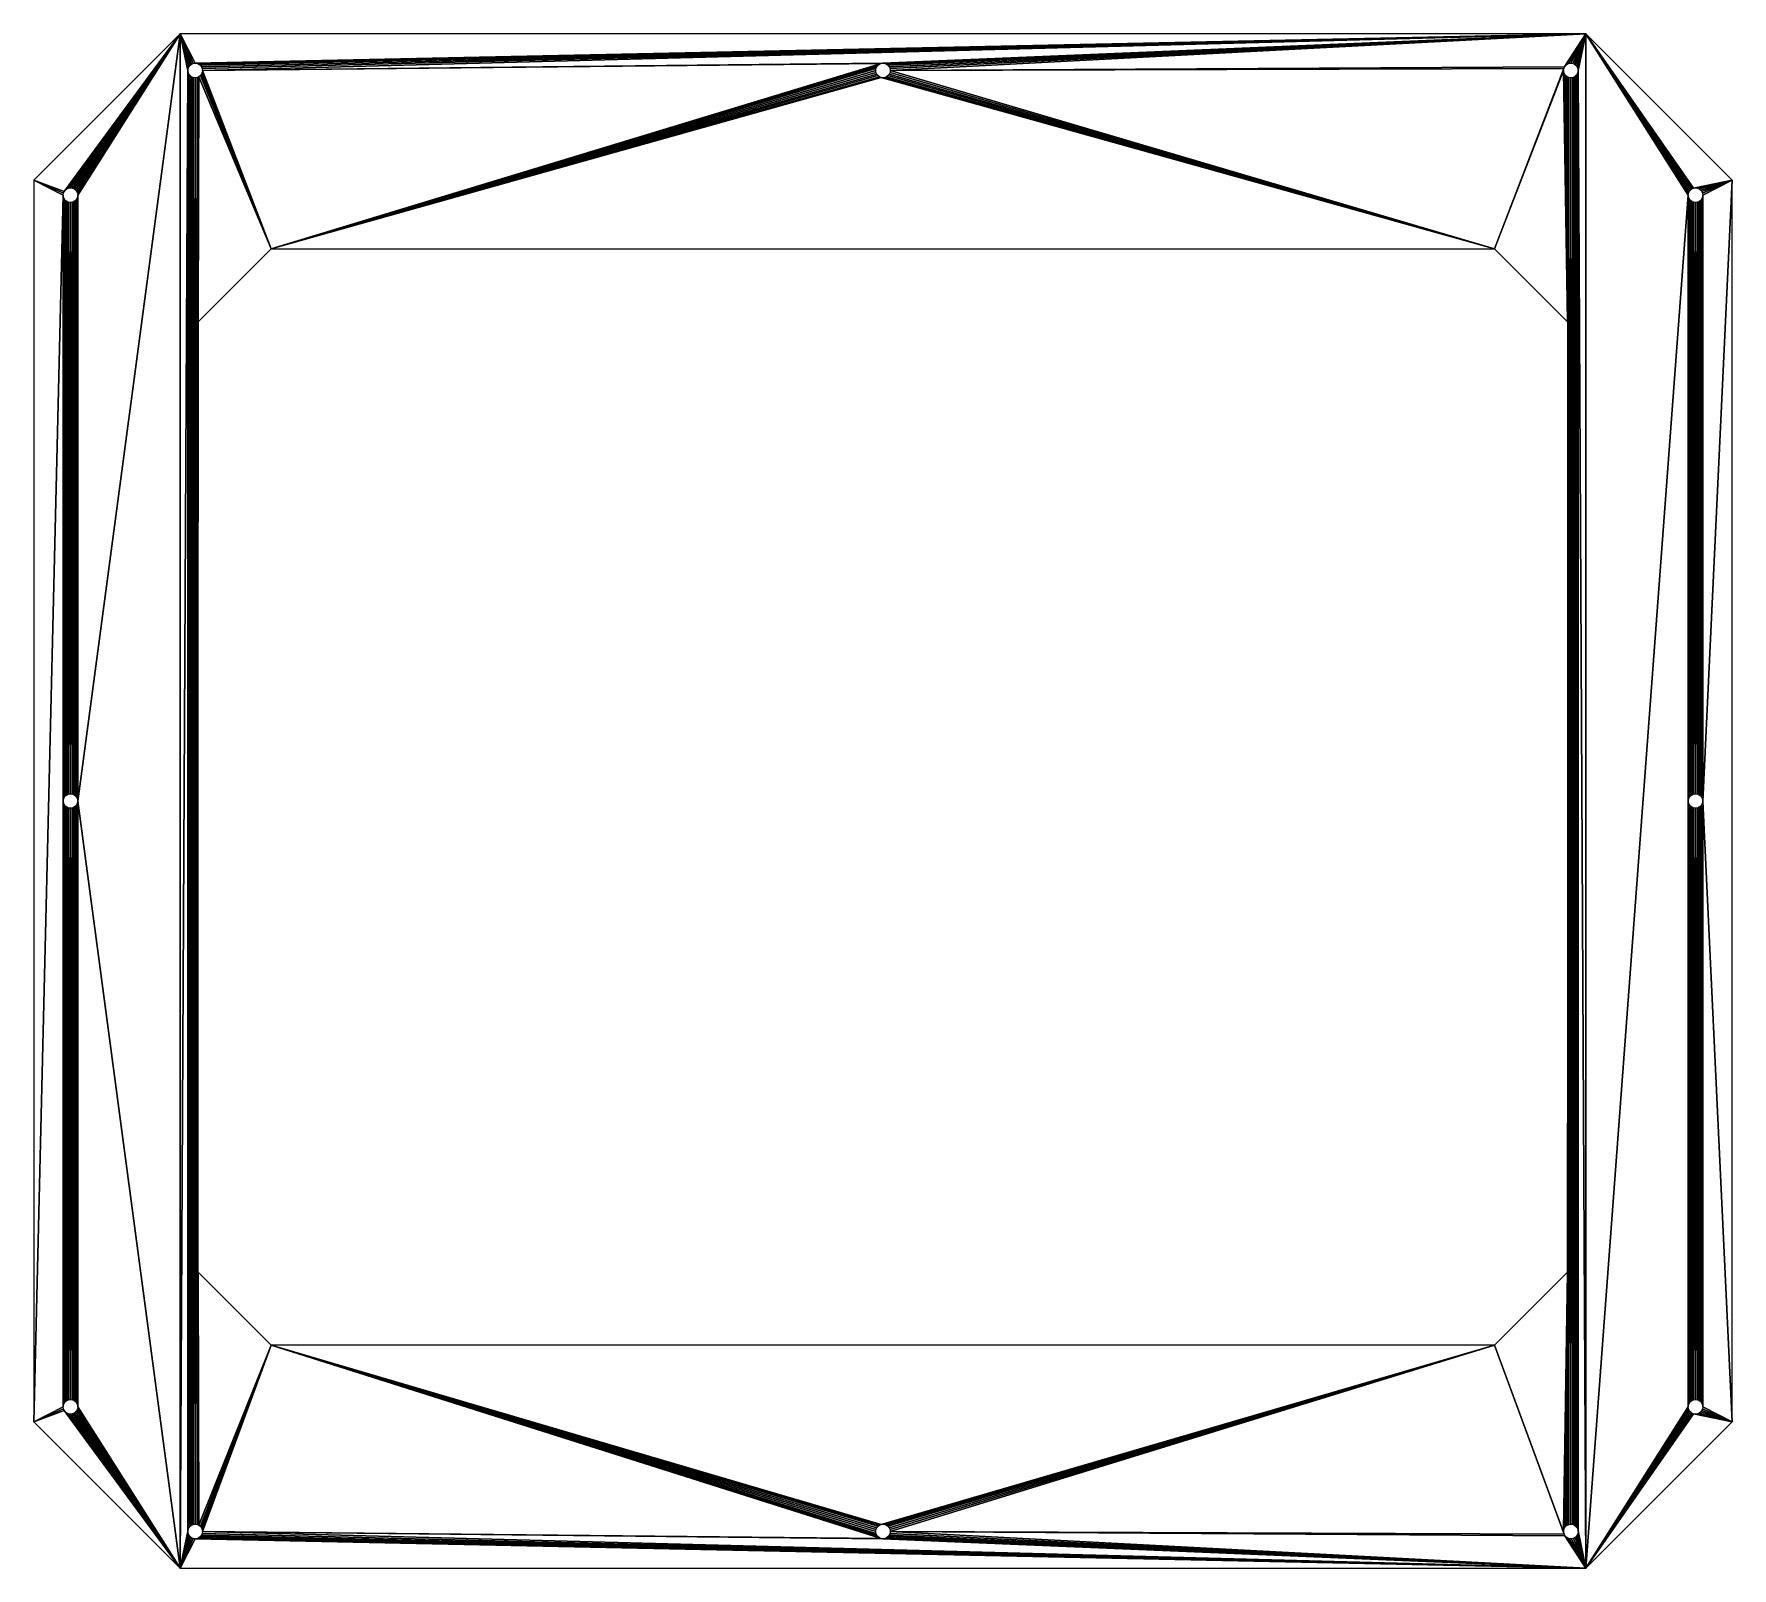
# Model space of a CAD drawing. Header units: metres. Extents: x 222 to 687, y -45 to 375.
import ezdxf

# ---------------------------------------------------------------- set-up
doc = ezdxf.new("R2010")
doc.units = ezdxf.units.M

msp = doc.modelspace()

# ---------------------------------------------------------------- meshes
at = {"layer": 'Layer0'}
mesh = msp.add_polyface(dxfattribs=at)
corners = [(230, 330.54, 355.37), (230, 164.68, 355.37), (230.07, 330.02, 355.37), (230.07, 165.2, 355.37), (230.27, 329.54, 355.37), (230.27, 165.68, 355.37), (230.59, 329.13, 355.37), (230.59, 166.1, 355.37), (231, 328.81, 355.37), (231, 166.41, 355.37), (231.48, 328.61, 355.37), (231.48, 166.61, 355.37), (232, 328.54, 355.37), (232, 166.68, 355.37), (232.52, 328.61, 355.37), (232.52, 166.61, 355.37), (233, 328.81, 355.37), (233, 166.41, 355.37), (233.41, 329.13, 355.37), (233.41, 166.1, 355.37), (233.73, 329.54, 355.37), (233.73, 165.68, 355.37), (233.93, 330.02, 355.37), (233.93, 165.2, 355.37), (234, 330.54, 355.37), (234, 164.68, 355.37), (222, 334.68, 355.37), (230.27, 331.54, 355.37), (262, 374.68, 355.37), (230.07, 331.06, 355.37), (222, -5.32, 355.37), (230.59, 331.95, 355.37), (231, 332.27, 355.37), (231.48, 332.47, 355.37), (232, 332.54, 355.37), (232.52, 332.47, 355.37), (233, 332.27, 355.37), (233.41, 331.95, 355.37), (233.73, 331.54, 355.37), (233.93, 331.06, 355.37), (262, -45.32, 355.37), (264.14, 364.68, 355.37)]
mesh.append_faces([[corners[k] for k in face] for face in [(0, 1, 2), (2, 3, 4), (4, 5, 6), (6, 7, 8), (8, 9, 10), (10, 11, 12), (12, 13, 14), (14, 15, 16), (16, 17, 18), (18, 19, 20), (20, 21, 22), (22, 23, 24), (26, 27, 28), (27, 26, 29), (29, 26, 0)]], dxfattribs={"vtx0": -1, "vtx1": -1})
mesh.append_faces([[corners[k] for k in face] for face in [(28, 24, 25), (25, 40, 28), (28, 40, 41)]], dxfattribs={"vtx0": -1, "vtx1": -1, "vtx2": -1})
mesh.append_faces([[corners[k] for k in face] for face in [(2, 1, 3), (4, 3, 5), (6, 5, 7), (8, 7, 9), (10, 9, 11), (12, 11, 13), (14, 13, 15), (16, 15, 17), (18, 17, 19), (20, 19, 21), (22, 21, 23), (24, 23, 25), (0, 26, 30), (28, 27, 31), (28, 31, 32), (28, 32, 33), (28, 33, 34), (28, 34, 35), (28, 35, 36), (28, 36, 37), (28, 37, 38), (28, 38, 39), (28, 39, 24)]], dxfattribs={"vtx0": -1, "vtx2": -1})
mesh = msp.add_polyface(dxfattribs=at)
corners = [(287, 315.86, 355.37), (452.57, 364.16, 355.37), (452.5, 364.68, 355.37), (452.77, 363.68, 355.37), (453.09, 363.27, 355.37), (453.5, 362.95, 355.37), (453.98, 362.75, 355.37), (621.98, 315.86, 355.37), (454.5, 362.68, 355.37), (264.14, -35.32, 355.37), (264.21, 364.16, 355.37), (264.14, 364.68, 355.37), (264.21, -34.8, 355.37), (264.41, 363.68, 355.37), (264.41, -34.32, 355.37), (264.73, 363.27, 355.37), (264.73, -33.9, 355.37), (265.14, 362.95, 355.37), (265.14, -33.59, 355.37), (265.62, 362.75, 355.37), (265.62, -33.39, 355.37), (266.14, 362.68, 355.37), (266.14, -33.32, 355.37), (266.66, 362.75, 355.37), (266.66, -33.39, 355.37), (267, 295.86, 355.37), (267.14, 362.95, 355.37), (267.56, 363.27, 355.37), (267.87, 363.68, 355.37), (268.07, 364.16, 355.37), (268.14, 364.68, 355.37), (262, 374.68, 355.37), (264.21, 365.2, 355.37), (264.41, 365.68, 355.37), (264.73, 366.1, 355.37), (265.14, 366.41, 355.37), (265.62, 366.61, 355.37), (266.14, 366.68, 355.37), (647, 374.68, 355.37), (266.66, 366.61, 355.37), (267.14, 366.41, 355.37), (267.56, 366.1, 355.37), (267.87, 365.68, 355.37), (268.07, 365.2, 355.37), (454.5, 366.68, 355.37), (453.98, 366.61, 355.37), (453.5, 366.41, 355.37), (453.09, 366.1, 355.37), (452.77, 365.68, 355.37), (452.57, 365.2, 355.37)]
mesh.append_faces([[corners[k] for k in face] for face in [(1, 0, 3), (3, 0, 4), (4, 0, 5), (5, 0, 6), (6, 7, 8), (10, 12, 13), (13, 14, 15), (15, 16, 17), (17, 18, 19), (19, 20, 21), (21, 22, 23), (23, 25, 26), (26, 0, 27), (27, 0, 28), (28, 0, 29), (29, 0, 30), (31, 37, 38), (44, 30, 45), (45, 0, 46), (46, 0, 47), (47, 0, 48), (48, 0, 49), (49, 0, 2)]], dxfattribs={"vtx0": -1, "vtx1": -1})
mesh.append_faces([[corners[k] for k in face] for face in [(23, 24, 25), (38, 30, 44), (45, 30, 0)]], dxfattribs={"vtx0": -1, "vtx1": -1, "vtx2": -1})
mesh.append_faces([[corners[k] for k in face] for face in [(0, 1, 2), (6, 0, 7), (9, 10, 11), (26, 25, 0), (31, 11, 32), (31, 32, 33), (31, 33, 34), (31, 34, 35), (31, 35, 36), (31, 36, 37), (38, 37, 39), (38, 39, 40), (38, 40, 41), (38, 41, 42), (38, 42, 43), (38, 43, 30)]], dxfattribs={"vtx0": -1, "vtx2": -1})
mesh = msp.add_polyface(dxfattribs=at)
corners = [(454.5, 362.68, 355.37), (621.98, 315.86, 355.37), (455.02, 362.75, 355.37), (455.5, 362.95, 355.37), (455.91, 363.27, 355.37), (456.23, 363.68, 355.37), (456.43, 364.16, 355.37), (456.5, 364.68, 355.37), (647, 374.68, 355.37), (454.5, 366.68, 355.37), (455.02, 366.61, 355.37), (455.5, 366.41, 355.37), (455.91, 366.1, 355.37), (456.23, 365.68, 355.37), (456.43, 365.2, 355.37), (641.13, 365.68, 355.37), (640.93, 365.2, 355.37), (640.86, 364.68, 355.37), (641.44, 366.1, 355.37), (641.86, 366.41, 355.37), (642.34, 366.61, 355.37), (642.86, 366.68, 355.37), (643.38, 366.61, 355.37), (643.86, 366.41, 355.37), (644.27, 366.1, 355.37), (644.59, 365.68, 355.37), (644.79, 365.2, 355.37), (644.86, 364.68, 355.37), (641.98, 295.86, 355.37), (640.93, 364.16, 355.37), (641.13, 363.68, 355.37), (641.44, 363.27, 355.37), (641.86, 362.95, 355.37), (642.34, 362.75, 355.37), (675, 330.54, 355.37), (675.07, 331.06, 355.37), (675.27, 331.54, 355.37), (675.59, 331.95, 355.37), (676, 332.27, 355.37), (676.48, 332.47, 355.37), (687, 334.68, 355.37), (677, 332.54, 355.37), (677.52, 332.47, 355.37), (678, 332.27, 355.37), (678.41, 331.95, 355.37), (678.73, 331.54, 355.37)]
mesh.append_faces([[corners[k] for k in face] for face in [(0, 1, 2), (2, 1, 3), (3, 1, 4), (4, 1, 5), (5, 1, 6), (6, 1, 7), (15, 7, 16), (16, 1, 17), (17, 28, 29), (29, 28, 30), (30, 28, 31), (31, 28, 32), (32, 28, 33), (8, 39, 40)]], dxfattribs={"vtx0": -1, "vtx1": -1})
mesh.append_faces([[corners[k] for k in face] for face in [(8, 7, 15), (16, 7, 1)]], dxfattribs={"vtx0": -1, "vtx1": -1, "vtx2": -1})
mesh.append_faces([[corners[k] for k in face] for face in [(8, 9, 10), (8, 10, 11), (8, 11, 12), (8, 12, 13), (8, 13, 14), (8, 14, 7), (8, 15, 18), (8, 18, 19), (8, 19, 20), (8, 20, 21), (8, 21, 22), (8, 22, 23), (8, 23, 24), (8, 24, 25), (8, 25, 26), (8, 26, 27), (8, 34, 35), (8, 35, 36), (8, 36, 37), (8, 37, 38), (8, 38, 39), (40, 39, 41), (40, 41, 42), (40, 42, 43), (40, 43, 44), (40, 44, 45)]], dxfattribs={"vtx0": -1, "vtx2": -1})
mesh = msp.add_polyface(dxfattribs=at)
corners = [(641.98, 295.86, 355.37), (640.86, 364.68, 355.37), (621.98, 315.86, 355.37), (642.34, 362.75, 355.37), (641.98, 35.66, 355.38), (642.15, -33.45, 355.37), (642.66, -33.33, 355.37), (642.86, 362.68, 355.37), (643.18, -33.34, 355.37), (643.38, 362.75, 355.37), (643.68, -33.5, 355.37), (643.86, 362.95, 355.37), (644.13, -33.77, 355.37), (644.27, 363.27, 355.37), (644.48, -34.15, 355.37), (644.59, 363.68, 355.37), (644.73, -34.61, 355.37), (644.79, 364.16, 355.37), (644.85, -35.12, 355.37), (644.86, 364.68, 355.37), (675, 330.54, 355.37), (675, 164.68, 355.37), (675.07, 330.02, 355.37), (675, -1.18, 355.37), (675.07, 165.2, 355.37), (675.27, 329.54, 355.37), (675.27, 165.68, 355.37), (675.59, 329.13, 355.37), (675.59, 166.1, 355.37), (676, 328.81, 355.37), (676, 166.41, 355.37), (676.48, 328.61, 355.37), (676.48, 166.61, 355.37), (677, 328.54, 355.37), (677, 166.68, 355.37), (677.52, 328.61, 355.37), (677.52, 166.61, 355.37), (678, 328.81, 355.37), (678, 166.41, 355.37), (678.41, 329.13, 355.37), (678.41, 166.1, 355.37), (678.73, 329.54, 355.37), (678.73, 165.68, 355.37), (678.93, 330.02, 355.37), (678.93, 165.2, 355.37), (679, 330.54, 355.37), (679, 164.68, 355.37), (687, -5.32, 355.37), (687, 334.68, 355.37), (647, -45.32, 355.37), (647, 374.68, 355.37), (678.73, 331.54, 355.37), (678.93, 331.06, 355.37)]
mesh.append_faces([[corners[k] for k in face] for face in [(0, 1, 2), (3, 6, 7), (7, 8, 9), (9, 10, 11), (11, 12, 13), (13, 14, 15), (15, 16, 17), (17, 18, 19), (20, 21, 22), (22, 24, 25), (25, 26, 27), (27, 28, 29), (29, 30, 31), (31, 32, 33), (33, 34, 35), (35, 36, 37), (37, 38, 39), (39, 40, 41), (41, 42, 43), (43, 44, 45)]], dxfattribs={"vtx0": -1, "vtx1": -1})
mesh.append_faces([[corners[k] for k in face] for face in [(3, 4, 5), (21, 20, 23), (19, 49, 50), (50, 49, 20), (48, 45, 46)]], dxfattribs={"vtx0": -1, "vtx1": -1, "vtx2": -1})
mesh.append_faces([[corners[k] for k in face] for face in [(3, 0, 4), (22, 21, 24), (25, 24, 26), (27, 26, 28), (29, 28, 30), (31, 30, 32), (33, 32, 34), (35, 34, 36), (37, 36, 38), (39, 38, 40), (41, 40, 42), (43, 42, 44), (45, 44, 46), (46, 47, 48), (48, 51, 52), (48, 52, 45)]], dxfattribs={"vtx0": -1, "vtx2": -1})
mesh = msp.add_polyface(dxfattribs=at)
corners = [(230, 164.68, 355.37), (230, 330.54, 355.37), (230, -1.18, 355.37), (230.07, -0.66, 355.37), (230.07, 164.16, 355.37), (230.27, -0.18, 355.37), (230.27, 163.68, 355.37), (230.59, 0.24, 355.37), (230.59, 163.27, 355.37), (231, 0.56, 355.37), (231, 162.95, 355.37), (231.48, 0.76, 355.37), (231.48, 162.75, 355.37), (232, 0.82, 355.37), (232, 162.68, 355.37), (232.52, 0.76, 355.37), (232.52, 162.75, 355.37), (233, 0.56, 355.37), (233, 162.95, 355.37), (233.41, 0.24, 355.37), (233.41, 163.27, 355.37), (233.73, -0.18, 355.37), (233.73, 163.68, 355.37), (233.93, -0.66, 355.37), (233.93, 164.16, 355.37), (234, -1.18, 355.37), (234, 164.68, 355.37), (222, -5.32, 355.37), (230.07, -1.69, 355.37), (230.27, -2.18, 355.37), (262, -45.32, 355.37), (230.59, -2.59, 355.37), (231, -2.91, 355.37), (231.48, -3.11, 355.37), (232, -3.18, 355.37), (232.52, -3.11, 355.37), (233, -2.91, 355.37), (233.41, -2.59, 355.37), (233.73, -2.18, 355.37), (233.93, -1.69, 355.37), (264.14, -35.32, 355.37), (264.14, 364.68, 355.37)]
mesh.append_faces([[corners[k] for k in face] for face in [(3, 0, 2), (0, 3, 4), (4, 5, 6), (6, 7, 8), (8, 9, 10), (10, 11, 12), (12, 13, 14), (14, 15, 16), (16, 17, 18), (18, 19, 20), (20, 21, 22), (22, 23, 24), (24, 25, 26), (2, 27, 28), (28, 27, 29), (29, 30, 31), (31, 30, 32), (32, 30, 33), (33, 30, 34), (34, 30, 35), (35, 30, 36), (36, 30, 37), (37, 30, 38), (38, 30, 39), (39, 30, 25)]], dxfattribs={"vtx0": -1, "vtx1": -1})
mesh.append_faces([[corners[k] for k in face] for face in [(0, 1, 2), (27, 2, 1), (25, 30, 26), (30, 40, 41)]], dxfattribs={"vtx0": -1, "vtx1": -1, "vtx2": -1})
mesh.append_faces([[corners[k] for k in face] for face in [(4, 3, 5), (6, 5, 7), (8, 7, 9), (10, 9, 11), (12, 11, 13), (14, 13, 15), (16, 15, 17), (18, 17, 19), (20, 19, 21), (22, 21, 23), (24, 23, 25), (29, 27, 30)]], dxfattribs={"vtx0": -1, "vtx2": -1})
mesh = msp.add_polyface(dxfattribs=at)
corners = [(287, 15.66, 355.38), (453.98, -33.39, 355.37), (621.98, 15.66, 355.38), (453.5, -33.59, 355.37), (453.09, -33.9, 355.37), (452.77, -34.32, 355.37), (452.57, -34.8, 355.37), (452.5, -35.32, 355.37), (264.21, 364.16, 355.37), (264.14, -35.32, 355.37), (264.21, -34.8, 355.37), (264.41, 363.68, 355.37), (264.41, -34.32, 355.37), (264.73, 363.27, 355.37), (264.73, -33.9, 355.37), (265.14, 362.95, 355.37), (265.14, -33.59, 355.37), (265.62, 362.75, 355.37), (265.62, -33.39, 355.37), (266.14, 362.68, 355.37), (266.14, -33.32, 355.37), (266.66, 362.75, 355.37), (266.66, -33.39, 355.37), (267, 35.66, 355.37), (267, 295.86, 355.37), (267.14, -33.59, 355.37), (267.56, -33.9, 355.37), (267.87, -34.32, 355.37), (268.07, -34.8, 355.37), (268.14, -35.32, 355.37), (262, -45.32, 355.37), (264.21, -35.84, 355.37), (264.41, -36.32, 355.37), (264.73, -36.73, 355.37), (265.14, -37.05, 355.37), (265.62, -37.25, 355.37), (266.14, -37.32, 355.37), (647, -45.32, 355.37), (266.66, -37.25, 355.37), (267.14, -37.05, 355.37), (267.56, -36.73, 355.37), (267.87, -36.32, 355.37), (268.07, -35.84, 355.37), (454.5, -37.32, 355.37), (453.98, -37.25, 355.37), (453.5, -37.05, 355.37), (453.09, -36.73, 355.37), (452.77, -36.32, 355.37), (452.57, -35.84, 355.37)]
mesh.append_faces([[corners[k] for k in face] for face in [(0, 1, 2), (1, 0, 3), (3, 0, 4), (4, 0, 5), (5, 0, 6), (6, 0, 7), (23, 25, 0), (9, 30, 31), (31, 30, 32), (32, 30, 33), (33, 30, 34), (34, 30, 35), (35, 30, 36), (36, 37, 38), (38, 37, 39), (39, 37, 40), (40, 37, 41), (41, 37, 42), (42, 37, 29)]], dxfattribs={"vtx0": -1, "vtx1": -1})
mesh.append_faces([[corners[k] for k in face] for face in [(29, 37, 43), (29, 44, 0)]], dxfattribs={"vtx0": -1, "vtx1": -1, "vtx2": -1})
mesh.append_faces([[corners[k] for k in face] for face in [(8, 9, 10), (11, 10, 12), (13, 12, 14), (15, 14, 16), (17, 16, 18), (19, 18, 20), (21, 20, 22), (22, 23, 24), (23, 22, 25), (0, 25, 26), (0, 26, 27), (0, 27, 28), (0, 28, 29), (36, 30, 37), (29, 43, 44), (0, 44, 45), (0, 45, 46), (0, 46, 47), (0, 47, 48), (0, 48, 7)]], dxfattribs={"vtx0": -1, "vtx2": -1})
mesh = msp.add_polyface(dxfattribs=at)
corners = [(621.98, 15.66, 355.38), (453.98, -33.39, 355.37), (454.5, -33.32, 355.37), (455.02, -33.39, 355.37), (455.5, -33.59, 355.37), (455.91, -33.9, 355.37), (456.23, -34.32, 355.37), (456.43, -34.8, 355.37), (456.5, -35.32, 355.37), (640.87, -35.51, 355.37), (641.98, 35.66, 355.38), (640.87, -35.32, 355.37), (640.88, -34.99, 355.37), (641.04, -34.49, 355.37), (641.31, -34.05, 355.37), (641.69, -33.69, 355.37), (642.15, -33.45, 355.37), (642.34, 362.75, 355.37), (642.66, -33.33, 355.37), (642.86, 362.68, 355.37), (643.18, -33.34, 355.37), (643.38, 362.75, 355.37), (643.68, -33.5, 355.37), (643.86, 362.95, 355.37), (644.13, -33.77, 355.37), (644.27, 363.27, 355.37), (644.26, -33.91, 355.37), (644.48, -34.15, 355.37), (644.59, 363.68, 355.37), (644.73, -34.61, 355.37), (644.79, 364.16, 355.37), (644.85, -35.12, 355.37), (454.5, -37.32, 355.37), (647, -45.32, 355.37), (455.02, -37.25, 355.37), (455.5, -37.05, 355.37), (455.91, -36.73, 355.37), (456.23, -36.32, 355.37), (456.43, -35.84, 355.37), (641.23, -36.48, 355.37), (640.99, -36.02, 355.37), (641.59, -36.86, 355.37), (642.03, -37.14, 355.37), (642.53, -37.29, 355.37), (643.05, -37.31, 355.37), (643.56, -37.19, 355.37), (644.02, -36.94, 355.37), (644.4, -36.59, 355.37), (644.68, -36.14, 355.37), (644.83, -35.64, 355.37)]
mesh.append_faces([[corners[k] for k in face] for face in [(32, 33, 34), (34, 33, 35), (35, 33, 36), (36, 33, 37), (37, 33, 38), (38, 33, 8), (39, 33, 41), (41, 33, 42), (42, 33, 43), (43, 33, 44), (44, 33, 45), (45, 33, 46), (46, 33, 47), (47, 33, 48), (48, 33, 49)]], dxfattribs={"vtx0": -1, "vtx1": -1})
mesh.append_faces([[corners[k] for k in face] for face in [(8, 33, 39), (8, 40, 0)]], dxfattribs={"vtx0": -1, "vtx1": -1, "vtx2": -1})
mesh.append_faces([[corners[k] for k in face] for face in [(0, 1, 2), (0, 2, 3), (0, 3, 4), (0, 4, 5), (0, 5, 6), (0, 6, 7), (0, 7, 8), (9, 10, 0), (10, 9, 11), (10, 11, 12), (10, 12, 13), (10, 13, 14), (10, 14, 15), (10, 15, 16), (17, 16, 18), (19, 18, 20), (21, 20, 22), (23, 22, 24), (25, 24, 26), (25, 26, 27), (28, 27, 29), (30, 29, 31), (8, 39, 40), (0, 40, 9)]], dxfattribs={"vtx0": -1, "vtx2": -1})
mesh = msp.add_polyface(dxfattribs=at)
corners = [(647, -45.32, 355.37), (675, -1.18, 355.37), (675, 330.54, 355.37), (675.07, -1.69, 355.37), (675.27, -2.18, 355.37), (675.59, -2.59, 355.37), (676, -2.91, 355.37), (676.48, -3.11, 355.37), (687, -5.32, 355.37), (677, -3.18, 355.37), (677.52, -3.11, 355.37), (678, -2.91, 355.37), (678.41, -2.59, 355.37), (678.73, -2.18, 355.37), (678.93, -1.69, 355.37), (679, -1.18, 355.37), (679, 164.68, 355.37), (644.83, -35.64, 355.37), (644.85, -35.12, 355.37), (644.86, 364.68, 355.37), (675.07, -0.66, 355.37), (675, 164.68, 355.37), (675.07, 164.16, 355.37), (675.27, -0.18, 355.37), (675.27, 163.68, 355.37), (675.59, 0.24, 355.37), (675.59, 163.27, 355.37), (676, 0.56, 355.37), (676, 162.95, 355.37), (676.48, 0.76, 355.37), (676.48, 162.75, 355.37), (677, 0.82, 355.37), (677, 162.68, 355.37), (677.52, 0.76, 355.37), (677.52, 162.75, 355.37), (678, 0.56, 355.37), (678, 162.95, 355.37), (678.41, 0.24, 355.37), (678.41, 163.27, 355.37), (678.73, -0.18, 355.37), (678.73, 163.68, 355.37), (678.93, -0.66, 355.37), (678.93, 164.16, 355.37)]
mesh.append_faces([[corners[k] for k in face] for face in [(1, 0, 3), (3, 0, 4), (4, 0, 5), (5, 0, 6), (6, 0, 7), (7, 8, 9), (9, 8, 10), (10, 8, 11), (11, 8, 12), (12, 8, 13), (13, 8, 14), (14, 8, 15), (17, 0, 18), (20, 21, 1), (21, 20, 22), (22, 23, 24), (24, 25, 26), (26, 27, 28), (28, 29, 30), (30, 31, 32), (32, 33, 34), (34, 35, 36), (36, 37, 38), (38, 39, 40), (40, 41, 42), (42, 15, 16)]], dxfattribs={"vtx0": -1, "vtx1": -1})
mesh.append_faces([[corners[k] for k in face] for face in [(0, 1, 2), (15, 8, 16), (18, 0, 19)]], dxfattribs={"vtx0": -1, "vtx1": -1, "vtx2": -1})
mesh.append_faces([[corners[k] for k in face] for face in [(7, 0, 8), (22, 20, 23), (24, 23, 25), (26, 25, 27), (28, 27, 29), (30, 29, 31), (32, 31, 33), (34, 33, 35), (36, 35, 37), (38, 37, 39), (40, 39, 41), (42, 41, 15)]], dxfattribs={"vtx0": -1, "vtx2": -1})

doc.saveas('drawing.dxf')
